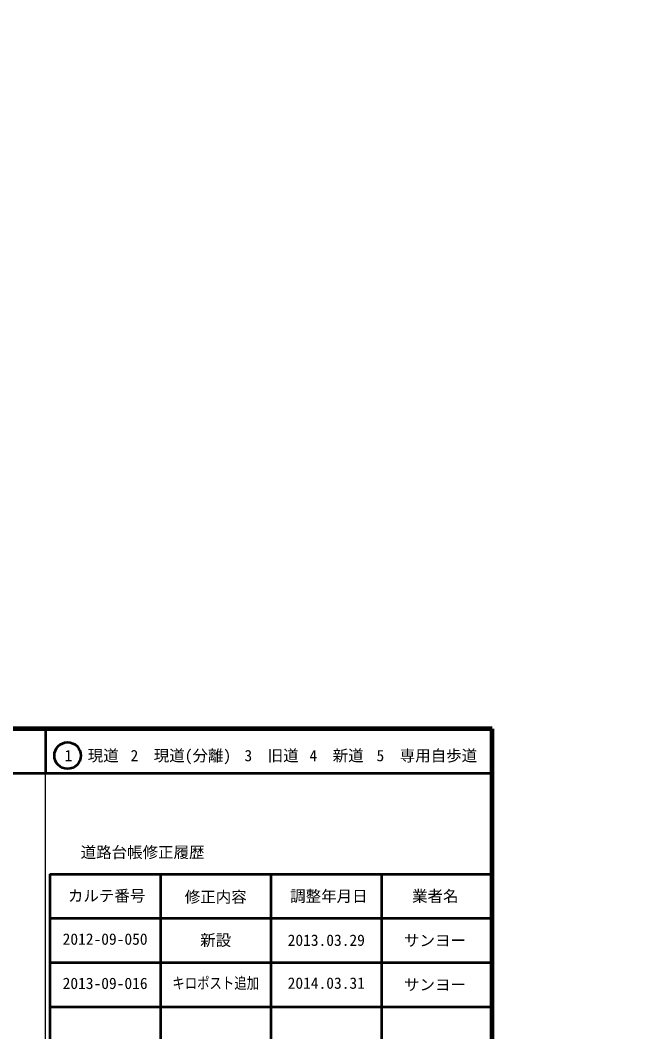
# Model space of a CAD drawing. Units: millimetres, scale not verified. Extents: x -4899410 to 5109540, y -9693800 to 6319957.
# Drawn here: x 573309 to 711110, y 311548 to 540138 of the extents above; entities that cross this region are included whole.
import ezdxf
from ezdxf.enums import TextEntityAlignment as Align

# ---------------------------------------------------------------- set-up
doc = ezdxf.new("R2010")
doc.units = ezdxf.units.MM
doc.header["$LTSCALE"] = 1000
for name, color, linetype, lineweight in [('M-BGD', 7, 'Continuous', 25), ('M-STR-HTXT', 7, 'Continuous', 13), ('M-STR-STRC', 7, 'Continuous', 25), ('M-TTL', 7, 'Continuous', 140), ('M-TTL-BAND', 7, 'Continuous', 25), ('M-TTL-FRAM', 2, 'Continuous', 50), ('M-TTL-LINE', 7, 'Continuous', 50)]:
    doc.layers.add(name, color=color, linetype=linetype, lineweight=lineweight)
doc.layers.add('M-TTL-TXT', color=7, linetype='Continuous')
doc.styles.add('ＭＳ ゴシック', font='')
doc.styles.get('ＭＳ ゴシック').set_extended_font_data('MS Gothic')

msp = doc.modelspace()

# ---------------------------------------------------------------- linework, layer by layer
at = {"layer": 'M-BGD'}
msp.add_arc((261729, 1107437), 802500, 279.28179, 279.28179, dxfattribs=at)
at = {"layer": 'M-STR-HTXT'}
for centre, radius, start, end in [((257063, 3315607), 3004350, 271.4629, 271.4629), ((257063, 3315607), 3004350, 271.5107, 271.5107), ((331509, 1116868), 804350, 272.15687, 272.15687)]:
    msp.add_arc(centre, radius, start, end, dxfattribs=at)
at = {"layer": 'M-STR-STRC'}
for centre, radius, start, end in [((257060, 3315607), 3001900, 268.93747, 268.93747), ((257060, 3315607), 3001900, 269.09462, 269.09462), ((257060, 3315607), 3001900, 269.13401, 269.13401), ((257060, 3315607), 3001900, 269.22518, 269.22518), ((257060, 3315607), 3001900, 269.25247, 269.25247), ((257060, 3315607), 3001900, 269.26472, 269.26472), ((257060, 3315607), 3001900, 269.41103, 269.41103), ((257060, 3315607), 3001900, 269.50293, 269.50293), ((257060, 3315607), 3001900, 269.54279, 269.54279), ((257060, 3315607), 3001900, 269.65025, 269.65025), ((257060, 3315607), 3001900, 269.74279, 269.74279), ((257060, 3315607), 3001900, 269.81066, 269.81066), ((257060, 3315607), 3001900, 269.93147, 269.93147), ((257063, 3315607), 3001900, 270.47275, 270.47275), ((257063, 3315607), 3001900, 270.41909, 270.41909), ((257063, 3315607), 3001900, 270.50107, 270.50107), ((257063, 3315607), 3001900, 270.54215, 270.54215), ((257063, 3315607), 3001900, 270.55487, 270.55487), ((257063, 3315607), 3001900, 270.37817, 270.37817), ((257063, 3315607), 3001900, 270.34995, 270.34995), ((257063, 3315607), 3001900, 270.29649, 270.29649), ((257063, 3315607), 3001900, 270.25573, 270.25573), ((257063, 3315607), 3001900, 270.26835, 270.26835), ((257063, 3315607), 3001900, 270.21502, 270.21502), ((257063, 3315607), 3001900, 270.17436, 270.17436), ((257063, 3315607), 3001900, 270.13374, 270.13374), ((257063, 3315607), 3001900, 270.0122, 270.0122), ((257063, 3315607), 3001900, 270.62444, 270.62444), ((257063, 3315607), 3001900, 270.66567, 270.66567), ((257063, 3315607), 3001900, 270.67844, 270.67844), ((257063, 3315607), 3001900, 270.70695, 270.70695), ((257063, 3315607), 3001900, 270.78968, 270.78968), ((257063, 3315607), 3001900, 270.88547, 270.88547), ((257063, 3315607), 3001900, 270.91417, 270.91417), ((257063, 3315607), 3001900, 270.95577, 270.95577), ((257063, 3315607), 3001900, 270.99743, 270.99743), ((257063, 3315607), 3001900, 271.03915, 271.03915), ((257063, 3315607), 3001900, 271.05206, 271.05206), ((331502, 1116867), 801900, 272.8757, 272.8757), ((132409, -3183198), 3501900, 91.09382, 91.09382), ((105065, -4689325), 5004475, 88.93679, 88.93679), ((105065, -4689325), 5004475, 88.94407, 88.94407), ((105065, -4689325), 5004475, 88.91329, 88.91329), ((105065, -4689325), 5004475, 88.92057, 88.92057), ((132409, -3183198), 3498100, 89.16227, 89.16227), ((132409, -3183198), 3498100, 89.22959, 89.22959), ((132409, -3183198), 3498100, 89.24002, 89.24002), ((132409, -3183198), 3498100, 89.12862, 89.12862), ((132409, -3183198), 3498100, 88.99408, 88.99408), ((132409, -3183198), 3498100, 89.27369, 89.27369), ((132409, -3183198), 3498100, 89.3643, 89.3643), ((132409, -3183198), 3498100, 89.46539, 89.46539), ((132409, -3183198), 3498100, 89.47583, 89.47583), ((132409, -3183198), 3498100, 89.50954, 89.50954), ((132409, -3183198), 3498100, 89.60026, 89.60026), ((132409, -3183198), 3498100, 89.61071, 89.61071), ((132409, -3183198), 3498100, 89.634, 89.634), ((132409, -3183198), 3498100, 89.64445, 89.64445), ((132409, -3183198), 3498100, 89.67819, 89.67819), ((132409, -3183198), 3498100, 89.70148, 89.70148), ((132409, -3183198), 3498100, 89.71194, 89.71194), ((132409, -3183198), 3498100, 89.74569, 89.74569), ((132409, -3183198), 3498100, 89.77945, 89.77945), ((132409, -3183198), 3498100, 89.80275, 89.80275), ((132409, -3183198), 3498100, 89.81321, 89.81321), ((132409, -3183198), 3498100, 89.83652, 89.83652), ((132409, -3183198), 3498100, 89.88076, 89.88076), ((132409, -3183198), 3498100, 89.91454, 89.91454), ((132409, -3183198), 3498100, 89.93786, 89.93786), ((132409, -3183198), 3498100, 89.94833, 89.94833), ((132409, -3183198), 3498100, 90.00546, 90.00546), ((132409, -3183198), 3498100, 90.11737, 90.11737), ((132409, -3183198), 3498100, 90.14071, 90.14071), ((132409, -3183198), 3498100, 90.15119, 90.15119), ((132409, -3183198), 3498100, 90.17454, 90.17454), ((132409, -3183198), 3498100, 90.20837, 90.20837), ((132409, -3183198), 3498100, 90.24222, 90.24222), ((132409, -3183198), 3498100, 90.35427, 90.35427), ((132409, -3183198), 3498100, 90.41146, 90.41146), ((132409, -3183198), 3498100, 90.47917, 90.47917), ((132409, -3183198), 3498100, 90.54695, 90.54695), ((132409, -3183198), 3498100, 90.55748, 90.55748), ((132409, -3183198), 3498100, 90.61482, 90.61482), ((132409, -3183198), 3498100, 90.62535, 90.62535), ((132409, -3183198), 3498100, 90.72733, 90.72733), ((132409, -3183198), 3498100, 90.78484, 90.78484), ((132409, -3183198), 3498100, 90.92124, 90.92124), ((132409, -3183198), 3498100, 90.98956, 90.98956), ((132409, -3183198), 3498100, 91.03437, 91.03437), ((132409, -3183198), 3498100, 91.05797, 91.05797), ((132409, -3183198), 3498100, 91.06859, 91.06859), ((132409, -3183198), 3498100, 91.0922, 91.0922)]:
    msp.add_arc(centre, radius, start, end, dxfattribs=at)
at = {"layer": 'M-TTL', "color": 2}
for p, q in [((680000, 380000), (40000, 380000)), ((680000, 20000), (680000, 380000))]:
    msp.add_line(p, q, dxfattribs=at)
at = {"layer": 'M-TTL-BAND'}
msp.add_line((579000, 20000), (579000, 370000), dxfattribs=at)
at = {"layer": 'M-TTL-FRAM'}
for q in [(580000, 287197), (680000, 347197)]:
    msp.add_line((580000, 347197), q, dxfattribs=at)
at = {"layer": 'M-TTL-LINE'}
for p, q in [((579000, 380000), (579000, 370000)), ((40000, 370000), (680000, 370000)), ((605000, 347197), (605000, 287197)), ((630000, 347197), (630000, 287197)), ((655000, 347197), (655000, 287197)), ((580000, 337197), (680000, 337197)), ((580000, 327197), (680000, 327197)), ((580000, 317197), (680000, 317197))]:
    msp.add_line(p, q, dxfattribs=at)
msp.add_circle((584031, 373958), 3000, dxfattribs=at)

# ---------------------------------------------------------------- texts
at = {"layer": 'M-TTL-TXT', "style": 'ＭＳ ゴシック'}
for s, p in [('1\u3000現道', (589448, 373958)), ('2\u3000現道(分離)', (609619, 373958)), ('3\u3000旧道', (630121, 373958)), ('4\u3000新道', (644824, 373958)), ('5\u3000専用自歩道', (665228, 373958)), ('道路台帳修正履歴', (600968, 352113)), ('カルテ番号', (592839, 342277)), ('修正内容', (617509, 342023)), ('調整年月日', (643089, 342197)), ('業者名', (667134, 342197)), ('新設', (617500, 332245)), ('2013.03.29', (642500, 332245)), ('サンヨー', (667077, 332189)), ('サンヨー', (667077, 322189))]:
    msp.add_text(s, height=2566, dxfattribs=at).set_placement(p, align=Align.MIDDLE_CENTER)
for s, p in [('2012-09-050', (592500, 330439)), ('2013-09-016', (592500, 320439)), ('2014.03.31', (642500, 320495))]:
    msp.add_text(s, height=2566, dxfattribs=at).set_placement(p, align=Align.BOTTOM_CENTER)
at = {"layer": 'M-TTL-TXT', "style": 'ＭＳ ゴシック', "width": 0.8}
msp.add_text('キロポスト追加', height=2566, dxfattribs=at).set_placement((617500, 320495), align=Align.BOTTOM_CENTER)

doc.saveas('drawing.dxf')
